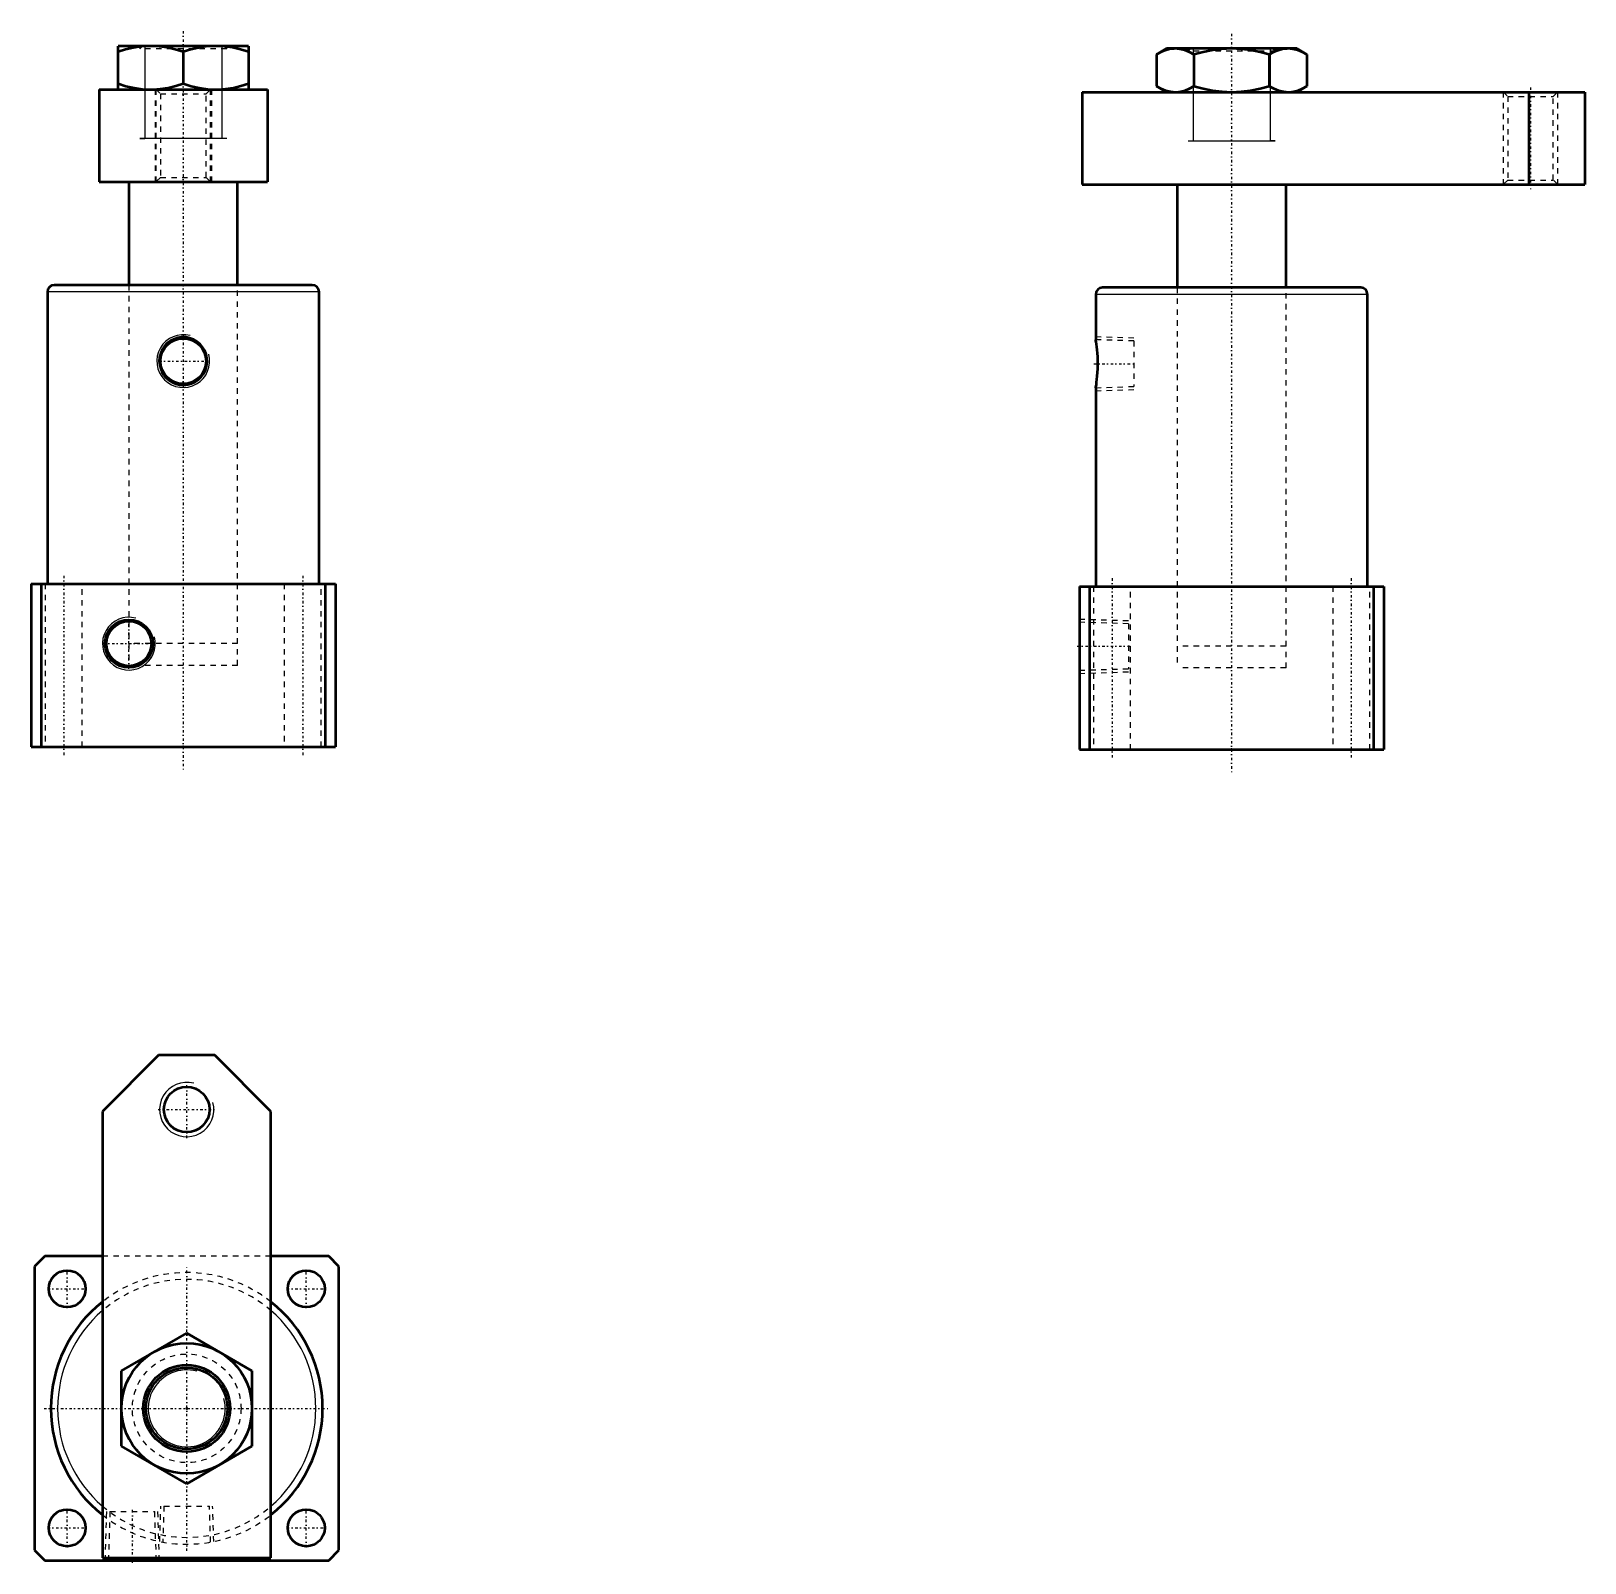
# Model space of a CAD drawing. Header units: millimetres. Extents: x -28 to 258, y -150 to 132.
import ezdxf

# ---------------------------------------------------------------- set-up
doc = ezdxf.new("R2010")
doc.units = ezdxf.units.MM
doc.linetypes.add('Center', pattern=[1.5, 0.45, -0.5, 0.05, -0.5])
doc.linetypes.add('Dashed', pattern=[2, 1, -1])
for name, color, linetype, lineweight in [('2d ConnectionPoints', 7, 'Continuous', 50), ('AM_0', 7, 'Continuous', 50), ('AM_4', 3, 'Continuous', 25), ('AM_5', 3, 'Continuous', 25), ('AM_7', 7, 'Center', 25), ('AM_9', 6, 'Dashed', 25)]:
    doc.layers.add(name, color=color, linetype=linetype, lineweight=lineweight)

# ---------------------------------------------------------------- blocks, each defined once
blk = doc.blocks.new('1_NOS2SDSR32S9015011514013728552_0_in_NOS2_SD_S_R_32x9015_0__0')
at = {"layer": 'AM_0'}
for p, q in [((-12, 121), (-12, 129)), ((12, 129), (-12, 129)), ((12, 129), (12, 121)), ((0, 127.93), (0, 122.07)), ((-15.5, 121), (15.5, 121)), ((-15.5, 121), (-15.5, 104)), ((15.5, 121), (15.5, 104)), ((-15.5, 104), (15.5, 104)), ((-10, 104), (-10, 85)), ((10, 85), (10, 104))]:
    blk.add_line(p, q, dxfattribs=at)
for points in [[(-6, 129), (-6.43, 128.99), (-7.83, 128.89), (-9.22, 128.68), (-10.62, 128.35), (-12, 127.93)], [(0, 127.93), (-1.46, 128.37), (-2.94, 128.71), (-4.46, 128.92), (-6, 129)], [(6, 129), (5.57, 128.99), (4.17, 128.89), (2.78, 128.68), (1.38, 128.35), (0, 127.93)], [(12, 127.93), (10.54, 128.37), (9.06, 128.71), (7.54, 128.92), (6, 129)], [(-12, 122.07), (-10.54, 121.63), (-9.06, 121.29), (-7.54, 121.08), (-6, 121)], [(-6, 121), (-5.57, 121.01), (-4.17, 121.11), (-2.78, 121.32), (-1.38, 121.65), (0, 122.07)], [(0, 122.07), (1.46, 121.63), (2.94, 121.29), (4.46, 121.08), (6, 121)], [(6, 121), (6.43, 121.01), (7.83, 121.11), (9.22, 121.32), (10.62, 121.65), (12, 122.07)]]:
    blk.add_lwpolyline(points, dxfattribs=at)
at = {"layer": 'AM_5'}
for p, q in [((-7.08, 129), (-7.08, 112)), ((7.08, 129), (7.08, 112)), ((8, 112), (-8, 112)), ((-8, 112), (-7.08, 112)), ((8, 112), (7.08, 112))]:
    blk.add_line(p, q, dxfattribs=at)
at = {"layer": 'AM_5', "linetype": 'Dashed'}
for p, q in [((-5, 104), (-5, 121)), ((5, 104), (5, 121))]:
    blk.add_line(p, q, dxfattribs=at)
at = {"layer": 'AM_9'}
for p, q in [((-7.5, 129), (-8, 128.5)), ((-8, 129), (-8, 128.5)), ((8, 128.5), (7.5, 129)), ((8, 128.5), (8, 129)), ((8, 128.5), (-8, 128.5)), ((-5.17, 121), (-5.17, 104)), ((-5, 121), (-4.19, 120.19)), ((-4.19, 120.19), (-4.19, 104.81)), ((-4.19, 120.19), (4.19, 120.19)), ((4.19, 120.19), (5, 121)), ((4.19, 104.81), (4.19, 120.19)), ((5.17, 121), (5.17, 104)), ((-4.19, 104.81), (-5, 104)), ((-4.19, 104.81), (4.19, 104.81)), ((5, 104), (4.19, 104.81)), ((-10, 85), (-10, 19)), ((10, 19), (10, 85)), ((10, 19), (-10, 19))]:
    blk.add_line(p, q, dxfattribs=at)
blk = doc.blocks.new('2_NOS2SDSR329015011514013728552_0_in_NOS2_SD_S_R_32x9015_0__0')
at = {"layer": 'AM_0'}
for p, q in [((-25, 83.75), (-25, 30)), ((23.75, 85), (-23.75, 85)), ((25, 30), (25, 83.75)), ((-28, 30), (-28, 0)), ((-28, 30), (28, 30)), ((-26.13, 30), (-26.13, 0)), ((26.13, 30), (26.13, 0)), ((28, 30), (28, 0)), ((-28, 0), (28, 0))]:
    blk.add_line(p, q, dxfattribs=at)
blk.add_lwpolyline([(-3.22, 68), (-2.68, 67.51), (-2.05, 67.1), (-1.38, 66.81), (-0.64, 66.64), (0.08, 66.59), (0.82, 66.67), (1.51, 66.86), (2.18, 67.17), (2.77, 67.58), (3.31, 68.1), (3.74, 68.69), (4.08, 69.36), (4.29, 70.06), (4.39, 70.81), (4.36, 71.54), (4.21, 72.27), (3.95, 72.94), (3.57, 73.58), (3.09, 74.13), (2.52, 74.61), (1.88, 74.98), (1.17, 75.25), (0.46, 75.38), (-0.29, 75.4), (-1, 75.29), (-1.7, 75.06), (-2.34, 74.73), (-2.93, 74.29), (-3.43, 73.76), (-3.85, 73.13), (-4.15, 72.46), (-4.34, 71.73), (-4.4, 71), (-4.33, 70.25), (-4.15, 69.55), (-3.85, 68.88), (-3.56, 68.42), (-3.22, 68)], dxfattribs=at)
for centre, radius in [((0, 71), 4.19), ((-10, 19), 4.41), ((-10, 19), 4.13)]:
    blk.add_circle(centre, radius, dxfattribs=at)
for centre, start, end in [((-23.75, 83.75), 90, 180), ((23.75, 83.75), 360, 90)]:
    blk.add_arc(centre, 1.25, start, end, dxfattribs=at)
at = {"layer": 'AM_4'}
blk.add_line((25, 83.75), (-25, 83.75), dxfattribs=at)
at = {"layer": 'AM_5'}
for centre in [(0, 71), (-10, 19)]:
    blk.add_arc(centre, 4.86, 75, 15, dxfattribs=at)
at = {"layer": 'AM_7'}
for p, q in [((0, 131.75), (0, -4.25)), ((-4.4, 71), (4.4, 71)), ((-22, 31.5), (-22, -1.5)), ((22, 31.5), (22, -1.5)), ((-10, 14.37), (-10, 23.63)), ((-14.63, 19), (-5.37, 19))]:
    blk.add_line(p, q, dxfattribs=at)
at = {"layer": 'AM_9'}
for p, q in [((-10, 85), (-10, 15)), ((10, 15), (10, 85)), ((-25.4, 30), (-25.4, 0)), ((-18.6, 0), (-18.6, 30)), ((18.6, 30), (18.6, 0)), ((25.4, 0), (25.4, 30)), ((10, 15), (-10, 15))]:
    blk.add_line(p, q, dxfattribs=at)
blk = doc.blocks.new('1_NOS2SDSR32S9015011514013728552_0_in_NOS2_SD_S_R_32x9015_0__2')
at = {"layer": 'AM_0'}
for p, q in [((-12, 129), (-13.86, 127.93)), ((12, 129), (-12, 129)), ((13.86, 127.93), (12, 129)), ((-13.86, 127.93), (-13.86, 122.07)), ((-6.93, 127.93), (-6.93, 122.07)), ((6.93, 127.93), (6.93, 122.07)), ((13.86, 127.93), (13.86, 122.07)), ((-27.5, 121), (65, 121)), ((-27.5, 121), (-27.5, 104)), ((-13.86, 122.07), (-12, 121)), ((12, 121), (13.86, 122.07)), ((54.67, 121), (54.67, 104)), ((65, 121), (65, 104)), ((-27.5, 104), (65, 104)), ((-10, 104), (-10, 85)), ((10, 85), (10, 104))]:
    blk.add_line(p, q, dxfattribs=at)
for points in [[(-10.39, 129), (-10.64, 128.99), (-11.45, 128.89), (-12.25, 128.68), (-13.06, 128.35), (-13.86, 127.93)], [(-6.93, 127.93), (-7.77, 128.37), (-8.63, 128.71), (-9.51, 128.92), (-10.39, 129)], [(0, 129), (-0.06, 129), (-1.78, 128.92), (-3.49, 128.71), (-5.22, 128.37), (-6.93, 127.93)], [(6.93, 127.93), (5.24, 128.37), (3.53, 128.71), (1.77, 128.92), (0, 129)], [(10.39, 129), (10.15, 128.99), (9.34, 128.89), (8.53, 128.68), (7.73, 128.35), (6.93, 127.93)], [(13.86, 127.93), (13.01, 128.37), (12.16, 128.71), (11.28, 128.92), (10.39, 129)], [(-13.86, 122.07), (-13.01, 121.63), (-12.16, 121.29), (-11.28, 121.08), (-10.39, 121)], [(-10.39, 121), (-10.15, 121.01), (-9.34, 121.11), (-8.53, 121.32), (-7.73, 121.65), (-6.93, 122.07)], [(-6.93, 122.07), (-5.24, 121.63), (-3.53, 121.29), (-1.77, 121.08), (0, 121)], [(0, 121), (0.06, 121), (1.78, 121.08), (3.49, 121.29), (5.22, 121.63), (6.93, 122.07)], [(6.93, 122.07), (7.77, 121.63), (8.63, 121.29), (9.51, 121.08), (10.39, 121)], [(10.39, 121), (10.64, 121.01), (11.45, 121.11), (12.25, 121.32), (13.06, 121.65), (13.86, 122.07)]]:
    blk.add_lwpolyline(points, dxfattribs=at)
at = {"layer": 'AM_5'}
for p, q in [((-7.08, 129), (-7.08, 112)), ((7.08, 129), (7.08, 112)), ((-8, 112), (-7.08, 112)), ((-8, 112), (8, 112)), ((8, 112), (7.08, 112))]:
    blk.add_line(p, q, dxfattribs=at)
at = {"layer": 'AM_5', "linetype": 'Dashed'}
for p, q in [((50, 104), (50, 121)), ((60, 104), (60, 121))]:
    blk.add_line(p, q, dxfattribs=at)
at = {"layer": 'AM_7'}
blk.add_line((55, 121.85), (55, 103.15), dxfattribs=at)
at = {"layer": 'AM_9'}
for p, q in [((-7.5, 129), (-8, 128.5)), ((-8, 129), (-8, 128.5)), ((8, 128.5), (7.5, 129)), ((8, 128.5), (8, 129)), ((8, 128.5), (-8, 128.5)), ((50, 121), (50.81, 120.19)), ((50.81, 120.19), (50.81, 104.81)), ((50.81, 120.19), (59.19, 120.19)), ((59.19, 120.19), (60, 121)), ((59.19, 104.81), (59.19, 120.19)), ((50.81, 104.81), (50, 104)), ((50.81, 104.81), (59.19, 104.81)), ((60, 104), (59.19, 104.81)), ((-10, 85), (-10, 19)), ((10, 19), (10, 85)), ((10, 19), (-10, 19))]:
    blk.add_line(p, q, dxfattribs=at)
blk = doc.blocks.new('2_NOS2SDSR329015011514013728552_0_in_NOS2_SD_S_R_32x9015_0__2')
at = {"layer": 'AM_0'}
for p, q in [((-25, 83.75), (-25, 75.39)), ((23.75, 85), (-23.75, 85)), ((25, 30), (25, 83.75)), ((-25, 66.6), (-25, 30)), ((-28, 30), (-28, 0)), ((-28, 30), (28, 30)), ((-26.13, 30), (-26.13, 0)), ((26.13, 30), (26.13, 0)), ((28, 30), (28, 0)), ((-28, 0), (28, 0))]:
    blk.add_line(p, q, dxfattribs=at)
blk.add_lwpolyline([(-25, 66.59), (-25, 66.59), (-24.99, 66.67), (-24.95, 66.86), (-24.9, 67.17), (-24.85, 67.58), (-24.78, 68.1), (-24.72, 68.69), (-24.66, 69.36), (-24.63, 70.06), (-24.61, 70.81), (-24.62, 71.54), (-24.64, 72.27), (-24.69, 72.94), (-24.74, 73.58), (-24.81, 74.13), (-24.87, 74.61), (-24.93, 74.98), (-24.97, 75.25), (-25, 75.38), (-25, 75.41)], dxfattribs=at)
for centre, start, end in [((-23.75, 83.75), 90, 180), ((23.75, 83.75), 360, 90)]:
    blk.add_arc(centre, 1.25, start, end, dxfattribs=at)
at = {"layer": 'AM_4'}
blk.add_line((25, 83.75), (-25, 83.75), dxfattribs=at)
at = {"layer": 'AM_5', "linetype": 'Dashed'}
for p, q in [((-25, 75.99), (-18, 75.77)), ((-25, 66.01), (-18, 66.23)), ((-28, 23.99), (-19, 23.71)), ((-28, 14.01), (-19, 14.29))]:
    blk.add_line(p, q, dxfattribs=at)
at = {"layer": 'AM_7'}
for p, q in [((0, 131.75), (0, -4.25)), ((-25.35, 71), (-17.65, 71)), ((-22, 31.5), (-22, -1.5)), ((22, 31.5), (22, -1.5)), ((-28.45, 19), (-18.55, 19))]:
    blk.add_line(p, q, dxfattribs=at)
at = {"layer": 'AM_9'}
for p, q in [((-10, 85), (-10, 15)), ((10, 15), (10, 85)), ((-18, 75.19), (-25, 75.41)), ((-18, 75.19), (-18, 66.81)), ((-25, 66.59), (-18, 66.81)), ((-25.4, 30), (-25.4, 0)), ((-18.6, 0), (-18.6, 30)), ((18.6, 30), (18.6, 0)), ((25.4, 0), (25.4, 30)), ((-19, 23.13), (-28, 23.41)), ((-19, 23.13), (-19, 14.87)), ((-28, 14.59), (-19, 14.87)), ((10, 15), (-10, 15))]:
    blk.add_line(p, q, dxfattribs=at)
blk = doc.blocks.new('1_NOS2SDSR32S9015011514013728552_0_in_NOS2_SD_S_R_32x9015_0__4')
at = {"layer": 'AM_0'}
for p, q in [((-5.17, 65), (-15.5, 54.67)), ((5.17, 65), (-5.17, 65)), ((15.5, 54.67), (5.17, 65)), ((-15.5, 54.67), (-15.5, -27.5)), ((15.5, -27.5), (15.5, 54.67)), ((-12, 6.93), (0, 13.86)), ((0, 13.86), (12, 6.93)), ((-12, -6.93), (-12, 6.93)), ((12, 6.93), (12, -6.93)), ((0, -13.86), (-12, -6.93)), ((12, -6.93), (0, -13.86)), ((-15.5, -27.5), (15.5, -27.5))]:
    blk.add_line(p, q, dxfattribs=at)
for centre, radius in [((0, 55), 4.19), ((0, 0), 12), ((0, 0), 8), ((0, 0), 7.5)]:
    blk.add_circle(centre, radius, dxfattribs=at)
at = {"layer": 'AM_5'}
for centre, radius in [((0, 55), 5), ((0, 0), 7.08)]:
    blk.add_arc(centre, radius, 75, 15, dxfattribs=at)
at = {"layer": 'AM_7'}
for p, q in [((0, 49.75), (0, 60.25)), ((-5.25, 55), (5.25, 55))]:
    blk.add_line(p, q, dxfattribs=at)
at = {"layer": 'AM_9'}
blk.add_circle((0, 0), 10, dxfattribs=at)
blk = doc.blocks.new('2_NOS2SDSR329015011514013728552_0_in_NOS2_SD_S_R_32x9015_0__4')
at = {"layer": 'AM_0'}
for p, q in [((-26.13, 28), (-28, 26.13)), ((-28, 26.13), (-28, -26.13)), ((-15.5, 28), (-26.13, 28)), ((26.13, 28), (15.5, 28)), ((28, 26.13), (26.13, 28)), ((28, -26.13), (28, 26.13)), ((-28, -26.13), (-26.13, -28)), ((-26.13, -28), (26.13, -28)), ((26.13, -28), (28, -26.13))]:
    blk.add_line(p, q, dxfattribs=at)
for centre in [(-22, 22), (22, 22), (-22, -22), (22, -22)]:
    blk.add_circle(centre, 3.4, dxfattribs=at)
for start, end in [(128.3161, 231.6839), (308.3161, 51.6839)]:
    blk.add_arc((0, 0), 25, start, end, dxfattribs=at)
at = {"layer": 'AM_4'}
for start, end in [(130.7403, 229.2597), (310.7403, 49.2597)]:
    blk.add_arc((0, 0), 23.75, start, end, dxfattribs=at)
at = {"layer": 'AM_5', "linetype": 'Dashed'}
for p, q in [((-14.99, -28), (-14.71, -19)), ((-5.01, -28), (-5.29, -19)), ((-4.97, -24.5), (-4.77, -18)), ((4.97, -24.5), (4.77, -18))]:
    blk.add_line(p, q, dxfattribs=at)
at = {"layer": 'AM_7'}
for p, q in [((0, -26.25), (0, 26.25)), ((-22, 18.43), (-22, 25.57)), ((22, 18.43), (22, 25.57)), ((-25.57, 22), (-18.43, 22)), ((18.43, 22), (25.57, 22)), ((-26.25, 0), (26.25, 0)), ((-22, -25.57), (-22, -18.43)), ((-10, -28.45), (-10, -18.55)), ((22, -25.57), (22, -18.43)), ((-25.57, -22), (-18.43, -22)), ((18.43, -22), (25.57, -22))]:
    blk.add_line(p, q, dxfattribs=at)
at = {"layer": 'AM_9'}
for p, q in [((15.5, 28), (-15.5, 28)), ((-14.13, -19), (-14.41, -28)), ((-14.13, -19), (-5.87, -19)), ((-5.59, -28), (-5.87, -19)), ((-4.19, -18), (-4.4, -24.61)), ((-4.19, -18), (4.19, -18)), ((4.4, -24.61), (4.19, -18))]:
    blk.add_line(p, q, dxfattribs=at)
for radius, start, end in [(25, 51.6839, 128.3161), (23.75, 49.2597, 130.7403), (23.75, 229.2597, 310.7403), (25, 231.6839, 308.3161)]:
    blk.add_arc((0, 0), radius, start, end, dxfattribs=at)

msp = doc.modelspace()

# ---------------------------------------------------------------- linework, layer by layer
at = {"layer": '2d ConnectionPoints'}
for p in [(0, 85), (192.92, 84.52), (0, 0), (0, 0), (192.92, -0.48), (192.92, -0.48), (0.64, -121.76), (0.64, -121.76), (0.64, -121.76)]:
    msp.add_point(p, dxfattribs=at)

# ---------------------------------------------------------------- block references
for name, p in [('2_NOS2SDSR329015011514013728552_0_in_NOS2_SD_S_R_32x9015_0__0', (0, 0)), ('1_NOS2SDSR32S9015011514013728552_0_in_NOS2_SD_S_R_32x9015_0__0', (0, 0)), ('2_NOS2SDSR329015011514013728552_0_in_NOS2_SD_S_R_32x9015_0__2', (192.92, -0.48)), ('1_NOS2SDSR32S9015011514013728552_0_in_NOS2_SD_S_R_32x9015_0__2', (192.92, -0.48)), ('1_NOS2SDSR32S9015011514013728552_0_in_NOS2_SD_S_R_32x9015_0__4', (0.64, -121.76)), ('2_NOS2SDSR329015011514013728552_0_in_NOS2_SD_S_R_32x9015_0__4', (0.64, -121.76))]:
    msp.add_blockref(name, p)

doc.saveas('drawing.dxf')
